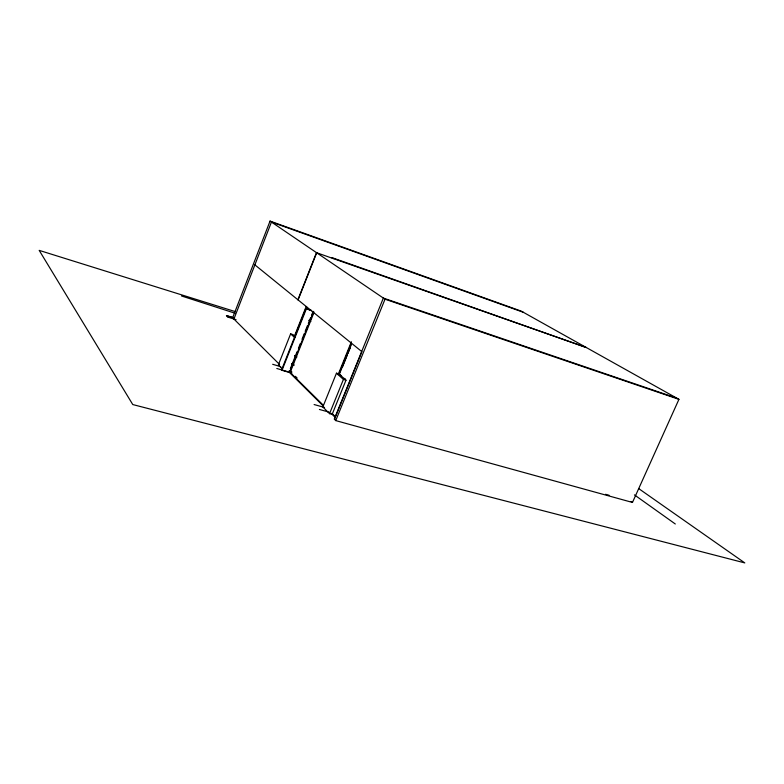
<?xml version="1.0" encoding="UTF-8"?>
<svg xmlns="http://www.w3.org/2000/svg" width="784" height="784" viewBox="0 0 784 784"><rect width="100%" height="100%" fill="white"/><g stroke="black" fill="none" stroke-linecap="round" stroke-linejoin="round"><path stroke-width="1.18" d="M676.719 398.115L383.356 298.077L334.258 419.107L335.748 420.596L632.472 502.446L678.934 399.35L521.321 311.16L270.039 221.088L232.642 317.775L279.594 364.511M233.916 319.039L271.45 222.048L523.31 312.277M297.861 299.851L316.471 252.673L586.393 347.557M298.547 298.812L316.707 252.762M295.509 336.885L293 334.631L290.619 333.886L278.34 364.942L282.377 368.96M294.627 335.66L306.181 306.485M311.14 310.297L305.858 308.582L281.583 369.872L282.015 370.313L289.453 372.478L313.727 311.356M282.015 370.313L306.985 307.279M290.354 368.647L297.097 351.693M298.439 348.292L300.233 343.774M302.036 339.247L304.28 333.592M305.172 331.338L307.426 325.683M308.318 323.42L310.562 317.765M311.464 315.501L312.806 312.11M290.178 372.429L313.855 312.816M341.069 375.556L339.403 374.076L336.463 373.194L322.832 406.974L329.554 413.658L332.142 414.373L345.989 380.191L339.021 373.958L351.497 343.059M338.11 374.664L351.359 341.765M339.403 374.076L351.438 344.284M342.451 367.049L347.028 355.711M347.949 353.447L350.232 347.782M329.554 413.658L343.412 379.427L336.463 373.194M334.533 419.185L361.914 351.693L254.878 264.865M335.748 420.596L385.022 299.204L270.039 221.088M605.562 494.292L609.09 495.263M319.411 409.454L329.133 412.159M314.11 404.544L324.547 407.455M272.665 364.286L280.721 366.657M289.218 370.665L291.746 371.528M276.801 368.48L287.953 371.734M291.981 372.959L289.012 372.047L323.106 405.838M344 378.407L345.117 378.741M291.609 363.629L293.951 364.325M343.412 379.427L345.989 380.191M291.756 364.609L294.098 365.305M235.327 311.63L39.2 250.38L132.77 404.554L744.8 562.912L638.597 488.52M233.72 317.814L228.262 316.158M234.524 318.157L226.419 315.56L228.232 317.197L236.092 319.715M228.036 316.971L227.184 316.599M181.525 295.97L235.053 313.228M311.611 310.67L305.858 308.582M385.022 299.204L678.934 399.35M584.394 346.851L331.828 257.583L333.367 258.612M308.769 320.342L310.856 321.558M294.735 355.495L296.822 356.73M634.432 494.88L675.308 523.996M631.1 501.456L632.472 502.446M290.619 333.886L294.774 337.639M294.882 355.975L296.666 357.651M295.401 376.33L297.107 378.015M332.122 413.55L335.238 416.627M290.109 372.371L323.42 405.318M331.044 413.286L335.376 417.578"/></g></svg>
